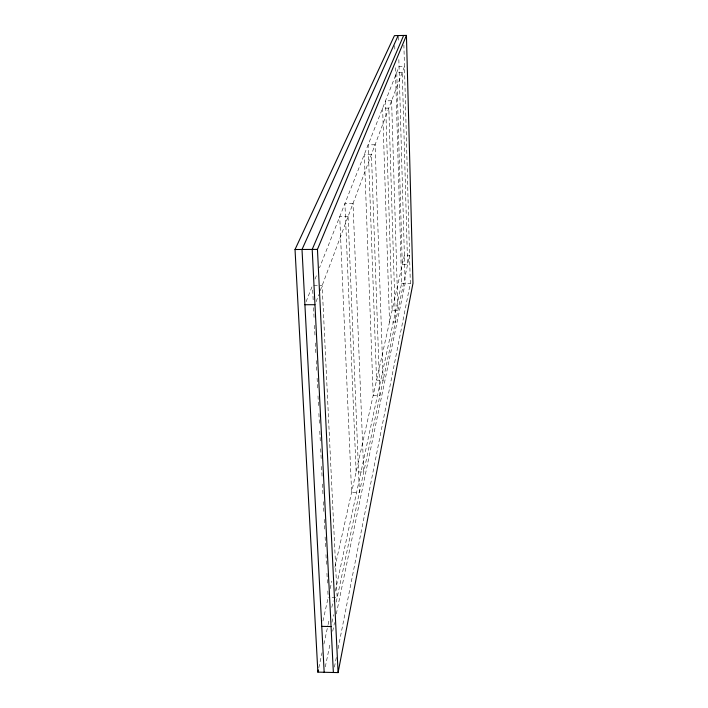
<?xml version="1.0" encoding="UTF-8"?>
<svg xmlns="http://www.w3.org/2000/svg" width="708" height="708" viewBox="0 0 708 708"><rect width="100%" height="100%" fill="white"/><g stroke="black" fill="none" stroke-linecap="round" stroke-linejoin="round"><path stroke-width="0.53" stroke-dasharray="3.54 2.66" d="M334.433 667.069L336.362 657.307M338.079 648.634L410.321 283.297L403.887 45.1M325.291 666.865L330.247 643.094M332.716 631.209L334.521 622.571M336.318 613.925L405.171 283.315L398.79 57.587M331.964 622.297L333.574 614.686M336.247 602.03L409.569 255.216L404.374 255.243L334.495 569.188M318.804 667.803L322.06 652.679M323.919 644.041L327.875 625.677M328.114 624.598L329.273 619.199M331.831 607.322L333.229 600.844M335.327 591.118L401.64 283.324L395.338 66.596M322.945 621.04L328.246 597.233M330.167 588.605L331.848 581.056M316.104 301.705L318.75 294.661M320.255 290.643L404.463 66.517L399.046 66.614L319.512 267.783M306.095 301.714L312.449 285.643L322.149 285.616L337.15 597.764L329.167 597.614M315.051 279.076L317.078 273.943M401.64 283.324L410.321 283.297M312.671 290.05L313.281 302.174M313.564 307.688L314.175 319.812M314.449 325.326L315.06 337.451M315.334 342.964L315.945 355.089M316.228 360.602L316.839 372.727M317.113 378.24L317.724 390.365M318.007 395.878L318.618 408.003M318.892 413.507L319.503 425.641M319.777 431.145L320.388 443.27M320.671 448.784L321.282 460.908M321.556 466.422L322.113 477.449M322.45 484.06L322.998 495.087M323.335 501.698L323.892 512.716M324.22 519.336L324.777 530.354M325.114 536.974L325.671 547.992M325.999 554.612L326.556 565.63M326.946 573.347L327.441 583.268M327.831 590.985L328.167 597.596M394.719 45.586L394.852 50.011M398.206 36.63L398.356 42.17M402.286 72.313L396.754 72.411L402.294 264.597L407.587 264.58L402.286 72.313M391.604 100.748L385.515 100.846L392.126 310.281L397.931 310.272L391.604 100.748M388.842 108.103L382.612 108.191L389.515 322.025L395.445 322.025L388.842 108.103M375.072 144.768L368.116 144.848L376.567 380.178L383.143 380.205L375.072 144.768M371.443 154.397L364.31 154.486L373.187 395.356L379.93 395.391L371.443 154.397M353.018 203.453L344.92 203.515L356.142 471.917L363.735 471.988L353.018 203.453M348.071 216.63L339.716 216.692L351.611 492.281L359.425 492.379L348.071 216.63"/><path stroke-width="1.06" d="M338.088 672.6L412.976 283.288L406.436 35.4L394.436 35.63L295.024 249.508L317.874 672.122L338.088 672.6L317.45 249.393L406.436 35.4M317.874 672.122L318.334 669.963M403.631 35.453L312.201 249.42L333.362 672.485M398.17 35.559L302.006 249.473L324.167 672.273M295.024 249.508L317.45 249.393M304.9 304.732L314.971 304.714M321.759 626.368L331.061 626.562"/></g></svg>
